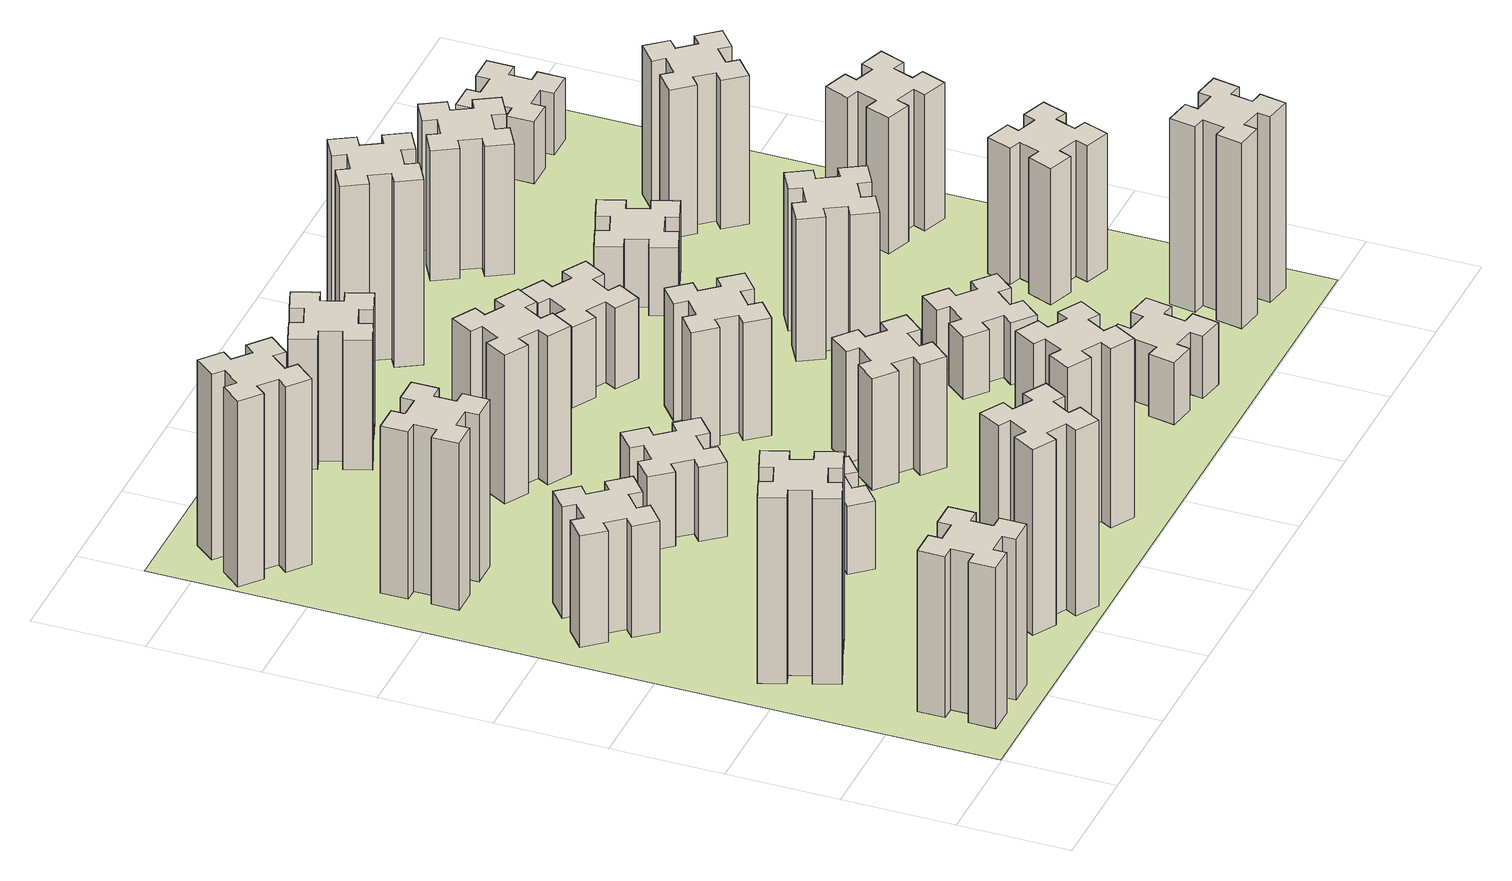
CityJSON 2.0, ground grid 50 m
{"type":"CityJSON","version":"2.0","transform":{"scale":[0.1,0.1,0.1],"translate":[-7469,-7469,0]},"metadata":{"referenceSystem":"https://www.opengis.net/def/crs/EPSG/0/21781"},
"CityObjects":{
"building1":{"type":"Building","attributes":{"class":"1000","function":"1000","usage":"1000","yearOfConstruction":2016,"roofType":"1000","measuredHeight":78,"storeysAboveGround":30,"storeysBelowGround":0},"geometry":[{"type":"Solid","lod":"1","boundaries":[[[[0,1,2,3,4,5,6,7,8,9,10,11,12,13,14,15,16,17,18,19]],[[17,16,20,21]],[[16,15,22,20]],[[15,14,23,22]],[[14,13,24,23]],[[13,12,25,24]],[[12,11,26,25]],[[11,10,27,26]],[[10,9,28,27]],[[9,8,29,28]],[[8,7,30,29]],[[7,6,31,30]],[[6,5,32,31]],[[5,4,33,32]],[[4,3,34,33]],[[3,2,35,34]],[[2,1,36,35]],[[1,0,37,36]],[[0,19,38,37]],[[19,18,39,38]],[[18,17,21,39]],[[24,25,26,27,28,29,30,31,32,33,34,35,36,37,38,39,21,20,22,23]]]]}]},
"building2":{"type":"Building","attributes":{"class":"1000","function":"1000","usage":"1000","yearOfConstruction":2016,"roofType":"1000","measuredHeight":90,"storeysAboveGround":30,"storeysBelowGround":0},"geometry":[{"type":"Solid","lod":"1","boundaries":[[[[40,41,42,43,44,45,46,47,48,49,50,51,52,53,54,55,56,57,58,59]],[[57,56,60,61]],[[56,55,62,60]],[[55,54,63,62]],[[54,53,64,63]],[[53,52,65,64]],[[52,51,66,65]],[[51,50,67,66]],[[50,49,68,67]],[[49,48,69,68]],[[48,47,70,69]],[[47,46,71,70]],[[46,45,72,71]],[[45,44,73,72]],[[44,43,74,73]],[[43,42,75,74]],[[42,41,76,75]],[[41,40,77,76]],[[40,59,78,77]],[[59,58,79,78]],[[58,57,61,79]],[[64,65,66,67,68,69,70,71,72,73,74,75,76,77,78,79,61,60,62,63]]]]}]},
"building3":{"type":"Building","attributes":{"class":"1000","function":"1000","usage":"1000","yearOfConstruction":2016,"roofType":"1000","measuredHeight":54,"storeysAboveGround":30,"storeysBelowGround":0},"geometry":[{"type":"Solid","lod":"1","boundaries":[[[[80,81,82,83,84,85,86,87,88,89,90,91,92,93,94,95,96,97,98,99]],[[97,96,100,101]],[[96,95,102,100]],[[95,94,103,102]],[[94,93,104,103]],[[93,92,105,104]],[[92,91,106,105]],[[91,90,107,106]],[[90,89,108,107]],[[89,88,109,108]],[[88,87,110,109]],[[87,86,111,110]],[[86,85,112,111]],[[85,84,113,112]],[[84,83,114,113]],[[83,82,115,114]],[[82,81,116,115]],[[81,80,117,116]],[[80,99,118,117]],[[99,98,119,118]],[[98,97,101,119]],[[104,105,106,107,108,109,110,111,112,113,114,115,116,117,118,119,101,100,102,103]]]]}]},
"building4":{"type":"Building","attributes":{"class":"1000","function":"1000","usage":"1000","yearOfConstruction":2016,"roofType":"1000","measuredHeight":81,"storeysAboveGround":30,"storeysBelowGround":0},"geometry":[{"type":"Solid","lod":"1","boundaries":[[[[120,121,122,123,124,125,126,127,128,129,130,131,132,133,134,135,136,137,138,139]],[[137,136,140,141]],[[136,135,142,140]],[[135,134,143,142]],[[134,133,144,143]],[[133,132,145,144]],[[132,131,146,145]],[[131,130,147,146]],[[130,129,148,147]],[[129,128,149,148]],[[128,127,150,149]],[[127,126,151,150]],[[126,125,152,151]],[[125,124,153,152]],[[124,123,154,153]],[[123,122,155,154]],[[122,121,156,155]],[[121,120,157,156]],[[120,139,158,157]],[[139,138,159,158]],[[138,137,141,159]],[[144,145,146,147,148,149,150,151,152,153,154,155,156,157,158,159,141,140,142,143]]]]}]},
"building5":{"type":"Building","attributes":{"class":"1000","function":"1000","usage":"1000","yearOfConstruction":2016,"roofType":"1000","measuredHeight":90,"storeysAboveGround":30,"storeysBelowGround":0},"geometry":[{"type":"Solid","lod":"1","boundaries":[[[[160,161,162,163,164,165,166,167,168,169,170,171,172,173,174,175,176,177,178,179]],[[177,176,180,181]],[[176,175,182,180]],[[175,174,183,182]],[[174,173,184,183]],[[173,172,185,184]],[[172,171,186,185]],[[171,170,187,186]],[[170,169,188,187]],[[169,168,189,188]],[[168,167,190,189]],[[167,166,191,190]],[[166,165,192,191]],[[165,164,193,192]],[[164,163,194,193]],[[163,162,195,194]],[[162,161,196,195]],[[161,160,197,196]],[[160,179,198,197]],[[179,178,199,198]],[[178,177,181,199]],[[184,185,186,187,188,189,190,191,192,193,194,195,196,197,198,199,181,180,182,183]]]]}]},
"building6":{"type":"Building","attributes":{"class":"1000","function":"1000","usage":"1000","yearOfConstruction":2016,"roofType":"1000","measuredHeight":90,"storeysAboveGround":30,"storeysBelowGround":0},"geometry":[{"type":"Solid","lod":"1","boundaries":[[[[200,201,202,203,204,205,206,207,208,209,210,211,212,213,214,215,216,217,218,219]],[[217,216,220,221]],[[216,215,222,220]],[[215,214,223,222]],[[214,213,224,223]],[[213,212,225,224]],[[212,211,226,225]],[[211,210,227,226]],[[210,209,228,227]],[[209,208,229,228]],[[208,207,230,229]],[[207,206,231,230]],[[206,205,232,231]],[[205,204,233,232]],[[204,203,234,233]],[[203,202,235,234]],[[202,201,236,235]],[[201,200,237,236]],[[200,219,238,237]],[[219,218,239,238]],[[218,217,221,239]],[[224,225,226,227,228,229,230,231,232,233,234,235,236,237,238,239,221,220,222,223]]]]}]},
"building7":{"type":"Building","attributes":{"class":"1000","function":"1000","usage":"1000","yearOfConstruction":2016,"roofType":"1000","measuredHeight":33,"storeysAboveGround":30,"storeysBelowGround":0},"geometry":[{"type":"Solid","lod":"1","boundaries":[[[[240,241,242,243,244,245,246,247,248,249,250,251,252,253,254,255,256,257,258,259]],[[257,256,260,261]],[[256,255,262,260]],[[255,254,263,262]],[[254,253,264,263]],[[253,252,265,264]],[[252,251,266,265]],[[251,250,267,266]],[[250,249,268,267]],[[249,248,269,268]],[[248,247,270,269]],[[247,246,271,270]],[[246,245,272,271]],[[245,244,273,272]],[[244,243,274,273]],[[243,242,275,274]],[[242,241,276,275]],[[241,240,277,276]],[[240,259,278,277]],[[259,258,279,278]],[[258,257,261,279]],[[264,265,266,267,268,269,270,271,272,273,274,275,276,277,278,279,261,260,262,263]]]]}]},
"building8":{"type":"Building","attributes":{"class":"1000","function":"1000","usage":"1000","yearOfConstruction":2016,"roofType":"1000","measuredHeight":36,"storeysAboveGround":30,"storeysBelowGround":0},"geometry":[{"type":"Solid","lod":"1","boundaries":[[[[280,281,282,283,284,285,286,287,288,289,290,291,292,293,294,295,296,297,298,299]],[[297,296,300,301]],[[296,295,302,300]],[[295,294,303,302]],[[294,293,304,303]],[[293,292,305,304]],[[292,291,306,305]],[[291,290,307,306]],[[290,289,308,307]],[[289,288,309,308]],[[288,287,310,309]],[[287,286,311,310]],[[286,285,312,311]],[[285,284,313,312]],[[284,283,314,313]],[[283,282,315,314]],[[282,281,316,315]],[[281,280,317,316]],[[280,299,318,317]],[[299,298,319,318]],[[298,297,301,319]],[[304,305,306,307,308,309,310,311,312,313,314,315,316,317,318,319,301,300,302,303]]]]}]},
"building9":{"type":"Building","attributes":{"class":"1000","function":"1000","usage":"1000","yearOfConstruction":2016,"roofType":"1000","measuredHeight":87,"storeysAboveGround":30,"storeysBelowGround":0},"geometry":[{"type":"Solid","lod":"1","boundaries":[[[[320,321,322,323,324,325,326,327,328,329,330,331,332,333,334,335,336,337,338,339]],[[337,336,340,341]],[[336,335,342,340]],[[335,334,343,342]],[[334,333,344,343]],[[333,332,345,344]],[[332,331,346,345]],[[331,330,347,346]],[[330,329,348,347]],[[329,328,349,348]],[[328,327,350,349]],[[327,326,351,350]],[[326,325,352,351]],[[325,324,353,352]],[[324,323,354,353]],[[323,322,355,354]],[[322,321,356,355]],[[321,320,357,356]],[[320,339,358,357]],[[339,338,359,358]],[[338,337,341,359]],[[344,345,346,347,348,349,350,351,352,353,354,355,356,357,358,359,341,340,342,343]]]]}]},
"building10":{"type":"Building","attributes":{"class":"1000","function":"1000","usage":"1000","yearOfConstruction":2016,"roofType":"1000","measuredHeight":72,"storeysAboveGround":30,"storeysBelowGround":0},"geometry":[{"type":"Solid","lod":"1","boundaries":[[[[360,361,362,363,364,365,366,367,368,369,370,371,372,373,374,375,376,377,378,379]],[[377,376,380,381]],[[376,375,382,380]],[[375,374,383,382]],[[374,373,384,383]],[[373,372,385,384]],[[372,371,386,385]],[[371,370,387,386]],[[370,369,388,387]],[[369,368,389,388]],[[368,367,390,389]],[[367,366,391,390]],[[366,365,392,391]],[[365,364,393,392]],[[364,363,394,393]],[[363,362,395,394]],[[362,361,396,395]],[[361,360,397,396]],[[360,379,398,397]],[[379,378,399,398]],[[378,377,381,399]],[[384,385,386,387,388,389,390,391,392,393,394,395,396,397,398,399,381,380,382,383]]]]}]},
"building11":{"type":"Building","attributes":{"class":"1000","function":"1000","usage":"1000","yearOfConstruction":2016,"roofType":"1000","measuredHeight":63,"storeysAboveGround":30,"storeysBelowGround":0},"geometry":[{"type":"Solid","lod":"1","boundaries":[[[[400,401,402,403,404,405,406,407,408,409,410,411,412,413,414,415,416,417,418,419]],[[417,416,420,421]],[[416,415,422,420]],[[415,414,423,422]],[[414,413,424,423]],[[413,412,425,424]],[[412,411,426,425]],[[411,410,427,426]],[[410,409,428,427]],[[409,408,429,428]],[[408,407,430,429]],[[407,406,431,430]],[[406,405,432,431]],[[405,404,433,432]],[[404,403,434,433]],[[403,402,435,434]],[[402,401,436,435]],[[401,400,437,436]],[[400,419,438,437]],[[419,418,439,438]],[[418,417,421,439]],[[424,425,426,427,428,429,430,431,432,433,434,435,436,437,438,439,421,420,422,423]]]]}]},
"building12":{"type":"Building","attributes":{"class":"1000","function":"1000","usage":"1000","yearOfConstruction":2016,"roofType":"1000","measuredHeight":54,"storeysAboveGround":30,"storeysBelowGround":0},"geometry":[{"type":"Solid","lod":"1","boundaries":[[[[440,441,442,443,444,445,446,447,448,449,450,451,452,453,454,455,456,457,458,459]],[[457,456,460,461]],[[456,455,462,460]],[[455,454,463,462]],[[454,453,464,463]],[[453,452,465,464]],[[452,451,466,465]],[[451,450,467,466]],[[450,449,468,467]],[[449,448,469,468]],[[448,447,470,469]],[[447,446,471,470]],[[446,445,472,471]],[[445,444,473,472]],[[444,443,474,473]],[[443,442,475,474]],[[442,441,476,475]],[[441,440,477,476]],[[440,459,478,477]],[[459,458,479,478]],[[458,457,461,479]],[[464,465,466,467,468,469,470,471,472,473,474,475,476,477,478,479,461,460,462,463]]]]}]},
"building13":{"type":"Building","attributes":{"class":"1000","function":"1000","usage":"1000","yearOfConstruction":2016,"roofType":"1000","measuredHeight":57,"storeysAboveGround":30,"storeysBelowGround":0},"geometry":[{"type":"Solid","lod":"1","boundaries":[[[[480,481,482,483,484,485,486,487,488,489,490,491,492,493,494,495,496,497,498,499]],[[497,496,500,501]],[[496,495,502,500]],[[495,494,503,502]],[[494,493,504,503]],[[493,492,505,504]],[[492,491,506,505]],[[491,490,507,506]],[[490,489,508,507]],[[489,488,509,508]],[[488,487,510,509]],[[487,486,511,510]],[[486,485,512,511]],[[485,484,513,512]],[[484,483,514,513]],[[483,482,515,514]],[[482,481,516,515]],[[481,480,517,516]],[[480,499,518,517]],[[499,498,519,518]],[[498,497,501,519]],[[504,505,506,507,508,509,510,511,512,513,514,515,516,517,518,519,501,500,502,503]]]]}]},
"building14":{"type":"Building","attributes":{"class":"1000","function":"1000","usage":"1000","yearOfConstruction":2016,"roofType":"1000","measuredHeight":39,"storeysAboveGround":30,"storeysBelowGround":0},"geometry":[{"type":"Solid","lod":"1","boundaries":[[[[520,521,522,523,524,525,526,527,528,529,530,531,532,533,534,535,536,537,538,539]],[[537,536,540,541]],[[536,535,542,540]],[[535,534,543,542]],[[534,533,544,543]],[[533,532,545,544]],[[532,531,546,545]],[[531,530,547,546]],[[530,529,548,547]],[[529,528,549,548]],[[528,527,550,549]],[[527,526,551,550]],[[526,525,552,551]],[[525,524,553,552]],[[524,523,554,553]],[[523,522,555,554]],[[522,521,556,555]],[[521,520,557,556]],[[520,539,558,557]],[[539,538,559,558]],[[538,537,541,559]],[[544,545,546,547,548,549,550,551,552,553,554,555,556,557,558,559,541,540,542,543]]]]}]},
"building15":{"type":"Building","attributes":{"class":"1000","function":"1000","usage":"1000","yearOfConstruction":2016,"roofType":"1000","measuredHeight":30,"storeysAboveGround":30,"storeysBelowGround":0},"geometry":[{"type":"Solid","lod":"1","boundaries":[[[[560,561,562,563,564,565,566,567,568,569,570,571,572,573,574,575,576,577,578,579]],[[577,576,580,581]],[[576,575,582,580]],[[575,574,583,582]],[[574,573,584,583]],[[573,572,585,584]],[[572,571,586,585]],[[571,570,587,586]],[[570,569,588,587]],[[569,568,589,588]],[[568,567,590,589]],[[567,566,591,590]],[[566,565,592,591]],[[565,564,593,592]],[[564,563,594,593]],[[563,562,595,594]],[[562,561,596,595]],[[561,560,597,596]],[[560,579,598,597]],[[579,578,599,598]],[[578,577,581,599]],[[584,585,586,587,588,589,590,591,592,593,594,595,596,597,598,599,581,580,582,583]]]]}]},
"building16":{"type":"Building","attributes":{"class":"1000","function":"1000","usage":"1000","yearOfConstruction":2016,"roofType":"1000","measuredHeight":90,"storeysAboveGround":30,"storeysBelowGround":0},"geometry":[{"type":"Solid","lod":"1","boundaries":[[[[600,601,602,603,604,605,606,607,608,609,610,611,612,613,614,615,616,617,618,619]],[[617,616,620,621]],[[616,615,622,620]],[[615,614,623,622]],[[614,613,624,623]],[[613,612,625,624]],[[612,611,626,625]],[[611,610,627,626]],[[610,609,628,627]],[[609,608,629,628]],[[608,607,630,629]],[[607,606,631,630]],[[606,605,632,631]],[[605,604,633,632]],[[604,603,634,633]],[[603,602,635,634]],[[602,601,636,635]],[[601,600,637,636]],[[600,619,638,637]],[[619,618,639,638]],[[618,617,621,639]],[[624,625,626,627,628,629,630,631,632,633,634,635,636,637,638,639,621,620,622,623]]]]}]},
"building17":{"type":"Building","attributes":{"class":"1000","function":"1000","usage":"1000","yearOfConstruction":2016,"roofType":"1000","measuredHeight":30,"storeysAboveGround":30,"storeysBelowGround":0},"geometry":[{"type":"Solid","lod":"1","boundaries":[[[[640,641,642,643,644,645,646,647,648,649,650,651,652,653,654,655,656,657,658,659]],[[657,656,660,661]],[[656,655,662,660]],[[655,654,663,662]],[[654,653,664,663]],[[653,652,665,664]],[[652,651,666,665]],[[651,650,667,666]],[[650,649,668,667]],[[649,648,669,668]],[[648,647,670,669]],[[647,646,671,670]],[[646,645,672,671]],[[645,644,673,672]],[[644,643,674,673]],[[643,642,675,674]],[[642,641,676,675]],[[641,640,677,676]],[[640,659,678,677]],[[659,658,679,678]],[[658,657,661,679]],[[664,665,666,667,668,669,670,671,672,673,674,675,676,677,678,679,661,660,662,663]]]]}]},
"building18":{"type":"Building","attributes":{"class":"1000","function":"1000","usage":"1000","yearOfConstruction":2016,"roofType":"1000","measuredHeight":69,"storeysAboveGround":30,"storeysBelowGround":0},"geometry":[{"type":"Solid","lod":"1","boundaries":[[[[680,681,682,683,684,685,686,687,688,689,690,691,692,693,694,695,696,697,698,699]],[[697,696,700,701]],[[696,695,702,700]],[[695,694,703,702]],[[694,693,704,703]],[[693,692,705,704]],[[692,691,706,705]],[[691,690,707,706]],[[690,689,708,707]],[[689,688,709,708]],[[688,687,710,709]],[[687,686,711,710]],[[686,685,712,711]],[[685,684,713,712]],[[684,683,714,713]],[[683,682,715,714]],[[682,681,716,715]],[[681,680,717,716]],[[680,699,718,717]],[[699,698,719,718]],[[698,697,701,719]],[[704,705,706,707,708,709,710,711,712,713,714,715,716,717,718,719,701,700,702,703]]]]}]},
"building19":{"type":"Building","attributes":{"class":"1000","function":"1000","usage":"1000","yearOfConstruction":2016,"roofType":"1000","measuredHeight":33,"storeysAboveGround":30,"storeysBelowGround":0},"geometry":[{"type":"Solid","lod":"1","boundaries":[[[[720,721,722,723,724,725,726,727,728,729,730,731,732,733,734,735,736,737,738,739]],[[737,736,740,741]],[[736,735,742,740]],[[735,734,743,742]],[[734,733,744,743]],[[733,732,745,744]],[[732,731,746,745]],[[731,730,747,746]],[[730,729,748,747]],[[729,728,749,748]],[[728,727,750,749]],[[727,726,751,750]],[[726,725,752,751]],[[725,724,753,752]],[[724,723,754,753]],[[723,722,755,754]],[[722,721,756,755]],[[721,720,757,756]],[[720,739,758,757]],[[739,738,759,758]],[[738,737,741,759]],[[744,745,746,747,748,749,750,751,752,753,754,755,756,757,758,759,741,740,742,743]]]]}]},
"building20":{"type":"Building","attributes":{"class":"1000","function":"1000","usage":"1000","yearOfConstruction":2016,"roofType":"1000","measuredHeight":90,"storeysAboveGround":30,"storeysBelowGround":0},"geometry":[{"type":"Solid","lod":"1","boundaries":[[[[760,761,762,763,764,765,766,767,768,769,770,771,772,773,774,775,776,777,778,779]],[[777,776,780,781]],[[776,775,782,780]],[[775,774,783,782]],[[774,773,784,783]],[[773,772,785,784]],[[772,771,786,785]],[[771,770,787,786]],[[770,769,788,787]],[[769,768,789,788]],[[768,767,790,789]],[[767,766,791,790]],[[766,765,792,791]],[[765,764,793,792]],[[764,763,794,793]],[[763,762,795,794]],[[762,761,796,795]],[[761,760,797,796]],[[760,779,798,797]],[[779,778,799,798]],[[778,777,781,799]],[[784,785,786,787,788,789,790,791,792,793,794,795,796,797,798,799,781,780,782,783]]]]}]},
"building21":{"type":"Building","attributes":{"class":"1000","function":"1000","usage":"1000","yearOfConstruction":2016,"roofType":"1000","measuredHeight":63,"storeysAboveGround":30,"storeysBelowGround":0},"geometry":[{"type":"Solid","lod":"1","boundaries":[[[[800,801,802,803,804,805,806,807,808,809,810,811,812,813,814,815,816,817,818,819]],[[817,816,820,821]],[[816,815,822,820]],[[815,814,823,822]],[[814,813,824,823]],[[813,812,825,824]],[[812,811,826,825]],[[811,810,827,826]],[[810,809,828,827]],[[809,808,829,828]],[[808,807,830,829]],[[807,806,831,830]],[[806,805,832,831]],[[805,804,833,832]],[[804,803,834,833]],[[803,802,835,834]],[[802,801,836,835]],[[801,800,837,836]],[[800,819,838,837]],[[819,818,839,838]],[[818,817,821,839]],[[824,825,826,827,828,829,830,831,832,833,834,835,836,837,838,839,821,820,822,823]]]]}]},
"building22":{"type":"Building","attributes":{"class":"1000","function":"1000","usage":"1000","yearOfConstruction":2016,"roofType":"1000","measuredHeight":66,"storeysAboveGround":30,"storeysBelowGround":0},"geometry":[{"type":"Solid","lod":"1","boundaries":[[[[840,841,842,843,844,845,846,847,848,849,850,851,852,853,854,855,856,857,858,859]],[[857,856,860,861]],[[856,855,862,860]],[[855,854,863,862]],[[854,853,864,863]],[[853,852,865,864]],[[852,851,866,865]],[[851,850,867,866]],[[850,849,868,867]],[[849,848,869,868]],[[848,847,870,869]],[[847,846,871,870]],[[846,845,872,871]],[[845,844,873,872]],[[844,843,874,873]],[[843,842,875,874]],[[842,841,876,875]],[[841,840,877,876]],[[840,859,878,877]],[[859,858,879,878]],[[858,857,861,879]],[[864,865,866,867,868,869,870,871,872,873,874,875,876,877,878,879,861,860,862,863]]]]}]},
"building23":{"type":"Building","attributes":{"class":"1000","function":"1000","usage":"1000","yearOfConstruction":2016,"roofType":"1000","measuredHeight":66,"storeysAboveGround":30,"storeysBelowGround":0},"geometry":[{"type":"Solid","lod":"1","boundaries":[[[[880,881,882,883,884,885,886,887,888,889,890,891,892,893,894,895,896,897,898,899]],[[897,896,900,901]],[[896,895,902,900]],[[895,894,903,902]],[[894,893,904,903]],[[893,892,905,904]],[[892,891,906,905]],[[891,890,907,906]],[[890,889,908,907]],[[889,888,909,908]],[[888,887,910,909]],[[887,886,911,910]],[[886,885,912,911]],[[885,884,913,912]],[[884,883,914,913]],[[883,882,915,914]],[[882,881,916,915]],[[881,880,917,916]],[[880,899,918,917]],[[899,898,919,918]],[[898,897,901,919]],[[904,905,906,907,908,909,910,911,912,913,914,915,916,917,918,919,901,900,902,903]]]]}]},
"building24":{"type":"Building","attributes":{"class":"1000","function":"1000","usage":"1000","yearOfConstruction":2016,"roofType":"1000","measuredHeight":72,"storeysAboveGround":30,"storeysBelowGround":0},"geometry":[{"type":"Solid","lod":"1","boundaries":[[[[920,921,922,923,924,925,926,927,928,929,930,931,932,933,934,935,936,937,938,939]],[[937,936,940,941]],[[936,935,942,940]],[[935,934,943,942]],[[934,933,944,943]],[[933,932,945,944]],[[932,931,946,945]],[[931,930,947,946]],[[930,929,948,947]],[[929,928,949,948]],[[928,927,950,949]],[[927,926,951,950]],[[926,925,952,951]],[[925,924,953,952]],[[924,923,954,953]],[[923,922,955,954]],[[922,921,956,955]],[[921,920,957,956]],[[920,939,958,957]],[[939,938,959,958]],[[938,937,941,959]],[[944,945,946,947,948,949,950,951,952,953,954,955,956,957,958,959,941,940,942,943]]]]}]},
"building25":{"type":"Building","attributes":{"class":"1000","function":"1000","usage":"1000","yearOfConstruction":2016,"roofType":"1000","measuredHeight":30,"storeysAboveGround":30,"storeysBelowGround":0},"geometry":[{"type":"Solid","lod":"1","boundaries":[[[[960,961,962,963,964,965,966,967,968,969,970,971,972,973,974,975,976,977,978,979]],[[977,976,980,981]],[[976,975,982,980]],[[975,974,983,982]],[[974,973,984,983]],[[973,972,985,984]],[[972,971,986,985]],[[971,970,987,986]],[[970,969,988,987]],[[969,968,989,988]],[[968,967,990,989]],[[967,966,991,990]],[[966,965,992,991]],[[965,964,993,992]],[[964,963,994,993]],[[963,962,995,994]],[[962,961,996,995]],[[961,960,997,996]],[[960,979,998,997]],[[979,978,999,998]],[[978,977,981,999]],[[984,985,986,987,988,989,990,991,992,993,994,995,996,997,998,999,981,980,982,983]]]]}]},
"landuse1":{"type":"LandUse","attributes":{"name":"plot1","function":"1010"},"geometry":[{"type":"MultiSurface","lod":"1","boundaries":[[[1000,1001,1002,1003]]]}]}
},
"vertices":[
[265,325,0],[265,225,0],[205,225,0],[205,105,0],[325,105,0],[325,165,0],[425,165,0],[425,105,0],[545,105,0],[545,225,0],[485,225,0],[485,325,0],[545,325,0],[545,445,0],[425,445,0],[425,385,0],[325,385,0],[325,445,0],[205,445,0],[205,325,0],[325,385,780],[325,445,780],[425,385,780],[425,445,780],[545,445,780],[545,325,780],[485,325,780],[485,225,780],[545,225,780],[545,105,780],[425,105,780],[425,165,780],[325,165,780],[325,105,780],[205,105,780],[205,225,780],[265,225,780],[265,325,780],[205,325,780],[205,445,780],
[255,1025,0],[289,931,0],[233,910,0],[274,797,0],[387,839,0],[366,895,0],[460,929,0],[480,873,0],[593,914,0],[552,1027,0],[496,1006,0],[462,1100,0],[518,1120,0],[477,1233,0],[364,1192,0],[385,1136,0],[291,1102,0],[270,1158,0],[157,1117,0],[199,1004,0],[291,1102,900],[270,1158,900],[385,1136,900],[364,1192,900],[477,1233,900],[518,1120,900],[462,1100,900],[496,1006,900],[552,1027,900],[593,914,900],[480,873,900],[460,929,900],[366,895,900],[387,839,900],[274,797,900],[233,910,900],[289,931,900],[255,1025,900],[199,1004,900],[157,1117,900],
[492,1888,0],[427,1964,0],[473,2003,0],[396,2095,0],[304,2018,0],[343,1972,0],[266,1907,0],[228,1953,0],[136,1876,0],[213,1784,0],[259,1823,0],[323,1746,0],[277,1708,0],[354,1616,0],[446,1693,0],[408,1739,0],[484,1803,0],[523,1757,0],[615,1834,0],[538,1926,0],[484,1803,540],[523,1757,540],[408,1739,540],[446,1693,540],[354,1616,540],[277,1708,540],[323,1746,540],[259,1823,540],[213,1784,540],[136,1876,540],[228,1953,540],[266,1907,540],[343,1972,540],[304,2018,540],[396,2095,540],[473,2003,540],[427,1964,540],[492,1888,540],[538,1926,540],[615,1834,540],
[485,2545,0],[485,2645,0],[545,2645,0],[545,2765,0],[425,2765,0],[425,2705,0],[325,2705,0],[325,2765,0],[205,2765,0],[205,2645,0],[265,2645,0],[265,2545,0],[205,2545,0],[205,2425,0],[325,2425,0],[325,2485,0],[425,2485,0],[425,2425,0],[545,2425,0],[545,2545,0],[425,2485,810],[425,2425,810],[325,2485,810],[325,2425,810],[205,2425,810],[205,2545,810],[265,2545,810],[265,2645,810],[205,2645,810],[205,2765,810],[325,2765,810],[325,2705,810],[425,2705,810],[425,2765,810],[545,2765,810],[545,2645,810],[485,2645,810],[485,2545,810],[545,2545,810],[545,2425,810],
[1214,346,0],[1127,396,0],[1157,448,0],[1053,508,0],[993,404,0],[1045,374,0],[995,287,0],[943,317,0],[883,213,0],[987,153,0],[1017,205,0],[1104,155,0],[1074,103,0],[1178,43,0],[1238,147,0],[1186,177,0],[1236,264,0],[1288,234,0],[1348,338,0],[1244,398,0],[1236,264,900],[1288,234,900],[1186,177,900],[1238,147,900],[1178,43,900],[1074,103,900],[1104,155,900],[1017,205,900],[987,153,900],[883,213,900],[943,317,900],[995,287,900],[1045,374,900],[993,404,900],[1053,508,900],[1157,448,900],[1127,396,900],[1214,346,900],[1244,398,900],[1348,338,900],
[384,3387,0],[308,3452,0],[346,3498,0],[254,3575,0],[177,3483,0],[223,3444,0],[159,3368,0],[113,3406,0],[36,3314,0],[128,3237,0],[166,3283,0],[243,3219,0],[204,3173,0],[296,3096,0],[373,3188,0],[327,3226,0],[392,3303,0],[438,3264,0],[515,3356,0],[423,3433,0],[392,3303,900],[438,3264,900],[327,3226,900],[373,3188,900],[296,3096,900],[204,3173,900],[243,3219,900],[166,3283,900],[128,3237,900],[36,3314,900],[113,3406,900],[159,3368,900],[223,3444,900],[177,3483,900],[254,3575,900],[346,3498,900],[308,3452,900],[384,3387,900],[423,3433,900],[515,3356,900],
[1083,1332,0],[1006,1267,0],[968,1313,0],[876,1236,0],[953,1144,0],[999,1183,0],[1063,1106,0],[1017,1068,0],[1094,976,0],[1186,1053,0],[1148,1099,0],[1224,1163,0],[1263,1117,0],[1355,1194,0],[1278,1286,0],[1232,1248,0],[1167,1324,0],[1213,1363,0],[1136,1455,0],[1044,1378,0],[1167,1324,330],[1213,1363,330],[1232,1248,330],[1278,1286,330],[1355,1194,330],[1263,1117,330],[1224,1163,330],[1148,1099,330],[1186,1053,330],[1094,976,330],[1017,1068,330],[1063,1106,330],[999,1183,330],[953,1144,330],[876,1236,330],[968,1313,330],[1006,1267,330],[1083,1332,330],[1044,1378,330],[1136,1455,330],
[1083,1972,0],[1006,1907,0],[968,1953,0],[876,1876,0],[953,1784,0],[999,1823,0],[1063,1746,0],[1017,1708,0],[1094,1616,0],[1186,1693,0],[1148,1739,0],[1224,1803,0],[1263,1757,0],[1355,1834,0],[1278,1926,0],[1232,1888,0],[1167,1964,0],[1213,2003,0],[1136,2095,0],[1044,2018,0],[1167,1964,360],[1213,2003,360],[1232,1888,360],[1278,1926,360],[1355,1834,360],[1263,1757,360],[1224,1803,360],[1148,1739,360],[1186,1693,360],[1094,1616,360],[1017,1708,360],[1063,1746,360],[999,1823,360],[953,1784,360],[876,1876,360],[968,1953,360],[1006,1907,360],[1083,1972,360],[1044,2018,360],[1136,2095,360],
[1657,305,0],[1744,255,0],[1714,203,0],[1818,143,0],[1878,247,0],[1826,277,0],[1876,364,0],[1928,334,0],[1988,438,0],[1884,498,0],[1854,446,0],[1767,496,0],[1797,548,0],[1693,608,0],[1633,504,0],[1685,474,0],[1635,387,0],[1583,417,0],[1523,313,0],[1627,253,0],[1635,387,870],[1583,417,870],[1685,474,870],[1633,504,870],[1693,608,870],[1797,548,870],[1767,496,870],[1854,446,870],[1884,498,870],[1988,438,870],[1928,334,870],[1876,364,870],[1826,277,870],[1878,247,870],[1818,143,870],[1714,203,870],[1744,255,870],[1657,305,870],[1627,253,870],[1523,313,870],
[1314,2666,0],[1227,2716,0],[1257,2768,0],[1153,2828,0],[1093,2724,0],[1145,2694,0],[1095,2607,0],[1043,2637,0],[983,2533,0],[1087,2473,0],[1117,2525,0],[1204,2475,0],[1174,2423,0],[1278,2363,0],[1338,2467,0],[1286,2497,0],[1336,2584,0],[1388,2554,0],[1448,2658,0],[1344,2718,0],[1336,2584,720],[1388,2554,720],[1286,2497,720],[1338,2467,720],[1278,2363,720],[1174,2423,720],[1204,2475,720],[1117,2525,720],[1087,2473,720],[983,2533,720],[1043,2637,720],[1095,2607,720],[1145,2694,720],[1093,2724,720],[1153,2828,720],[1257,2768,720],[1227,2716,720],[1314,2666,720],[1344,2718,720],[1448,2658,720],
[1125,3456,0],[1031,3422,0],[1010,3478,0],[897,3437,0],[939,3324,0],[995,3345,0],[1029,3251,0],[973,3230,0],[1014,3117,0],[1127,3159,0],[1106,3215,0],[1200,3249,0],[1220,3193,0],[1333,3234,0],[1292,3347,0],[1236,3326,0],[1202,3420,0],[1258,3440,0],[1217,3553,0],[1104,3512,0],[1202,3420,630],[1258,3440,630],[1236,3326,630],[1292,3347,630],[1333,3234,630],[1220,3193,630],[1200,3249,630],[1106,3215,630],[1127,3159,630],[1014,3117,630],[973,3230,630],[1029,3251,630],[995,3345,630],[939,3324,630],[897,3437,630],[1010,3478,630],[1031,3422,630],[1125,3456,630],[1104,3512,630],[1217,3553,630],
[1746,1163,0],[1823,1099,0],[1784,1053,0],[1876,976,0],[1953,1068,0],[1907,1106,0],[1972,1183,0],[2018,1144,0],[2095,1236,0],[2003,1313,0],[1964,1267,0],[1888,1332,0],[1926,1378,0],[1834,1455,0],[1757,1363,0],[1803,1324,0],[1739,1248,0],[1693,1286,0],[1616,1194,0],[1708,1117,0],[1739,1248,540],[1693,1286,540],[1803,1324,540],[1757,1363,540],[1834,1455,540],[1926,1378,540],[1888,1332,540],[1964,1267,540],[2003,1313,540],[2095,1236,540],[2018,1144,540],[1972,1183,540],[1907,1106,540],[1953,1068,540],[1876,976,540],[1784,1053,540],[1823,1099,540],[1746,1163,540],[1708,1117,540],[1616,1194,540],
[1972,1988,0],[1907,2064,0],[1953,2103,0],[1876,2195,0],[1784,2118,0],[1823,2072,0],[1746,2007,0],[1708,2053,0],[1616,1976,0],[1693,1884,0],[1739,1923,0],[1803,1846,0],[1757,1808,0],[1834,1716,0],[1926,1793,0],[1888,1839,0],[1964,1903,0],[2003,1857,0],[2095,1934,0],[2018,2026,0],[1964,1903,570],[2003,1857,570],[1888,1839,570],[1926,1793,570],[1834,1716,570],[1757,1808,570],[1803,1846,570],[1739,1923,570],[1693,1884,570],[1616,1976,570],[1708,2053,570],[1746,2007,570],[1823,2072,570],[1784,2118,570],[1876,2195,570],[1953,2103,570],[1907,2064,570],[1972,1988,570],[2018,2026,570],[2095,1934,570],
[2026,2497,0],[2076,2584,0],[2128,2554,0],[2188,2658,0],[2084,2718,0],[2054,2666,0],[1967,2716,0],[1997,2768,0],[1893,2828,0],[1833,2724,0],[1885,2694,0],[1835,2607,0],[1783,2637,0],[1723,2533,0],[1827,2473,0],[1857,2525,0],[1944,2475,0],[1914,2423,0],[2018,2363,0],[2078,2467,0],[1944,2475,390],[1914,2423,390],[1857,2525,390],[1827,2473,390],[1723,2533,390],[1783,2637,390],[1835,2607,390],[1885,2694,390],[1833,2724,390],[1893,2828,390],[1997,2768,390],[1967,2716,390],[2054,2666,390],[2084,2718,390],[2188,2658,390],[2128,2554,390],[2076,2584,390],[2026,2497,390],[2078,2467,390],[2018,2363,390],
[2596,444,0],[2578,345,0],[2519,356,0],[2498,237,0],[2617,217,0],[2627,276,0],[2725,258,0],[2715,199,0],[2833,178,0],[2854,297,0],[2795,307,0],[2812,405,0],[2871,395,0],[2892,513,0],[2774,534,0],[2764,475,0],[2665,492,0],[2676,551,0],[2557,572,0],[2537,454,0],[2665,492,300],[2676,551,300],[2764,475,300],[2774,534,300],[2892,513,300],[2871,395,300],[2812,405,300],[2795,307,300],[2854,297,300],[2833,178,300],[2715,199,300],[2725,258,300],[2627,276,300],[2617,217,300],[2498,237,300],[2519,356,300],[2578,345,300],[2596,444,300],[2537,454,300],[2557,572,300],
[1844,3556,0],[1757,3506,0],[1727,3558,0],[1623,3498,0],[1683,3394,0],[1735,3424,0],[1785,3337,0],[1733,3307,0],[1793,3203,0],[1897,3263,0],[1867,3315,0],[1954,3365,0],[1984,3313,0],[2088,3373,0],[2028,3477,0],[1976,3447,0],[1926,3534,0],[1978,3564,0],[1918,3668,0],[1814,3608,0],[1926,3534,900],[1978,3564,900],[1976,3447,900],[2028,3477,900],[2088,3373,900],[1984,3313,900],[1954,3365,900],[1867,3315,900],[1897,3263,900],[1793,3203,900],[1733,3307,900],[1785,3337,900],[1735,3424,900],[1683,3394,900],[1623,3498,900],[1727,3558,900],[1757,3506,900],[1844,3556,900],[1814,3608,900],[1918,3668,900],
[2647,1006,0],[2712,1083,0],[2758,1044,0],[2835,1136,0],[2743,1213,0],[2704,1167,0],[2628,1232,0],[2666,1278,0],[2574,1355,0],[2497,1263,0],[2543,1224,0],[2479,1148,0],[2433,1186,0],[2356,1094,0],[2448,1017,0],[2486,1063,0],[2563,999,0],[2524,953,0],[2616,876,0],[2693,968,0],[2563,999,300],[2524,953,300],[2486,1063,300],[2448,1017,300],[2356,1094,300],[2433,1186,300],[2479,1148,300],[2543,1224,300],[2497,1263,300],[2574,1355,300],[2666,1278,300],[2628,1232,300],[2704,1167,300],[2743,1213,300],[2835,1136,300],[2758,1044,300],[2712,1083,300],[2647,1006,300],[2693,968,300],[2616,876,300],
[2475,1744,0],[2525,1657,0],[2473,1627,0],[2533,1523,0],[2637,1583,0],[2607,1635,0],[2694,1685,0],[2724,1633,0],[2828,1693,0],[2768,1797,0],[2716,1767,0],[2666,1854,0],[2718,1884,0],[2658,1988,0],[2554,1928,0],[2584,1876,0],[2497,1826,0],[2467,1878,0],[2363,1818,0],[2423,1714,0],[2497,1826,690],[2467,1878,690],[2584,1876,690],[2554,1928,690],[2658,1988,690],[2718,1884,690],[2666,1854,690],[2716,1767,690],[2768,1797,690],[2828,1693,690],[2724,1633,690],[2694,1685,690],[2607,1635,690],[2637,1583,690],[2533,1523,690],[2473,1627,690],[2525,1657,690],[2475,1744,690],[2423,1714,690],[2363,1818,690],
[2586,2475,0],[2680,2509,0],[2700,2453,0],[2813,2494,0],[2772,2607,0],[2716,2586,0],[2682,2680,0],[2738,2700,0],[2697,2813,0],[2584,2772,0],[2605,2716,0],[2511,2682,0],[2490,2738,0],[2377,2697,0],[2419,2584,0],[2475,2605,0],[2509,2511,0],[2453,2490,0],[2494,2377,0],[2607,2419,0],[2509,2511,330],[2453,2490,330],[2475,2605,330],[2419,2584,330],[2377,2697,330],[2490,2738,330],[2511,2682,330],[2605,2716,330],[2584,2772,330],[2697,2813,330],[2738,2700,330],[2682,2680,330],[2716,2586,330],[2772,2607,330],[2813,2494,330],[2700,2453,330],[2680,2509,330],[2586,2475,330],[2607,2419,330],[2494,2377,330],
[3504,475,0],[3405,492,0],[3416,551,0],[3297,572,0],[3277,454,0],[3336,444,0],[3318,345,0],[3259,356,0],[3238,237,0],[3357,217,0],[3367,276,0],[3465,258,0],[3455,199,0],[3573,178,0],[3594,297,0],[3535,307,0],[3552,405,0],[3611,395,0],[3632,513,0],[3514,534,0],[3552,405,900],[3611,395,900],[3535,307,900],[3594,297,900],[3573,178,900],[3455,199,900],[3465,258,900],[3367,276,900],[3357,217,900],[3238,237,900],[3259,356,900],[3318,345,900],[3336,444,900],[3277,454,900],[3297,572,900],[3416,551,900],[3405,492,900],[3504,475,900],[3514,534,900],[3632,513,900],
[2716,3347,0],[2666,3434,0],[2718,3464,0],[2658,3568,0],[2554,3508,0],[2584,3456,0],[2497,3406,0],[2467,3458,0],[2363,3398,0],[2423,3294,0],[2475,3324,0],[2525,3237,0],[2473,3207,0],[2533,3103,0],[2637,3163,0],[2607,3215,0],[2694,3265,0],[2724,3213,0],[2828,3273,0],[2768,3377,0],[2694,3265,630],[2724,3213,630],[2607,3215,630],[2637,3163,630],[2533,3103,630],[2473,3207,630],[2525,3237,630],[2475,3324,630],[2423,3294,630],[2363,3398,630],[2467,3458,630],[2497,3406,630],[2584,3456,630],[2554,3508,630],[2658,3568,630],[2718,3464,630],[2666,3434,630],[2716,3347,630],[2768,3377,630],[2828,3273,630],
[3251,1029,0],[3345,995,0],[3324,939,0],[3437,897,0],[3478,1010,0],[3422,1031,0],[3456,1125,0],[3512,1104,0],[3553,1217,0],[3440,1258,0],[3420,1202,0],[3326,1236,0],[3347,1292,0],[3234,1333,0],[3193,1220,0],[3249,1200,0],[3215,1106,0],[3159,1127,0],[3117,1014,0],[3230,973,0],[3215,1106,660],[3159,1127,660],[3249,1200,660],[3193,1220,660],[3234,1333,660],[3347,1292,660],[3326,1236,660],[3420,1202,660],[3440,1258,660],[3553,1217,660],[3512,1104,660],[3456,1125,660],[3422,1031,660],[3478,1010,660],[3437,897,660],[3324,939,660],[3345,995,660],[3251,1029,660],[3230,973,660],[3117,1014,660],
[3520,1942,0],[3426,1976,0],[3447,2032,0],[3334,2073,0],[3293,1960,0],[3349,1940,0],[3315,1846,0],[3259,1867,0],[3217,1754,0],[3330,1713,0],[3351,1769,0],[3445,1735,0],[3424,1679,0],[3537,1637,0],[3578,1750,0],[3522,1771,0],[3556,1865,0],[3612,1844,0],[3653,1957,0],[3540,1998,0],[3556,1865,660],[3612,1844,660],[3522,1771,660],[3578,1750,660],[3537,1637,660],[3424,1679,660],[3445,1735,660],[3351,1769,660],[3330,1713,660],[3217,1754,660],[3259,1867,660],[3315,1846,660],[3349,1940,660],[3293,1960,660],[3334,2073,660],[3447,2032,660],[3426,1976,660],[3520,1942,660],[3540,1998,660],[3653,1957,660],
[3119,2563,0],[3183,2486,0],[3137,2448,0],[3214,2356,0],[3306,2433,0],[3268,2479,0],[3344,2543,0],[3383,2497,0],[3475,2574,0],[3398,2666,0],[3352,2628,0],[3287,2704,0],[3333,2743,0],[3256,2835,0],[3164,2758,0],[3203,2712,0],[3126,2647,0],[3088,2693,0],[2996,2616,0],[3073,2524,0],[3126,2647,720],[3088,2693,720],[3203,2712,720],[3164,2758,720],[3256,2835,720],[3333,2743,720],[3287,2704,720],[3352,2628,720],[3398,2666,720],[3475,2574,720],[3383,2497,720],[3344,2543,720],[3268,2479,720],[3306,2433,720],[3214,2356,720],[3137,2448,720],[3183,2486,720],[3119,2563,720],[3073,2524,720],[2996,2616,720],
[3285,3325,0],[3385,3325,0],[3385,3265,0],[3505,3265,0],[3505,3385,0],[3445,3385,0],[3445,3485,0],[3505,3485,0],[3505,3605,0],[3385,3605,0],[3385,3545,0],[3285,3545,0],[3285,3605,0],[3165,3605,0],[3165,3485,0],[3225,3485,0],[3225,3385,0],[3165,3385,0],[3165,3265,0],[3285,3265,0],[3225,3385,300],[3165,3385,300],[3225,3485,300],[3165,3485,300],[3165,3605,300],[3285,3605,300],[3285,3545,300],[3385,3545,300],[3385,3605,300],[3505,3605,300],[3505,3485,300],[3445,3485,300],[3445,3385,300],[3505,3385,300],[3505,3265,300],[3385,3265,300],[3385,3325,300],[3285,3325,300],[3285,3265,300],[3165,3265,300],
[5,3705,0],[3705,3705,0],[3705,5,0],[5,5,0]
]}
